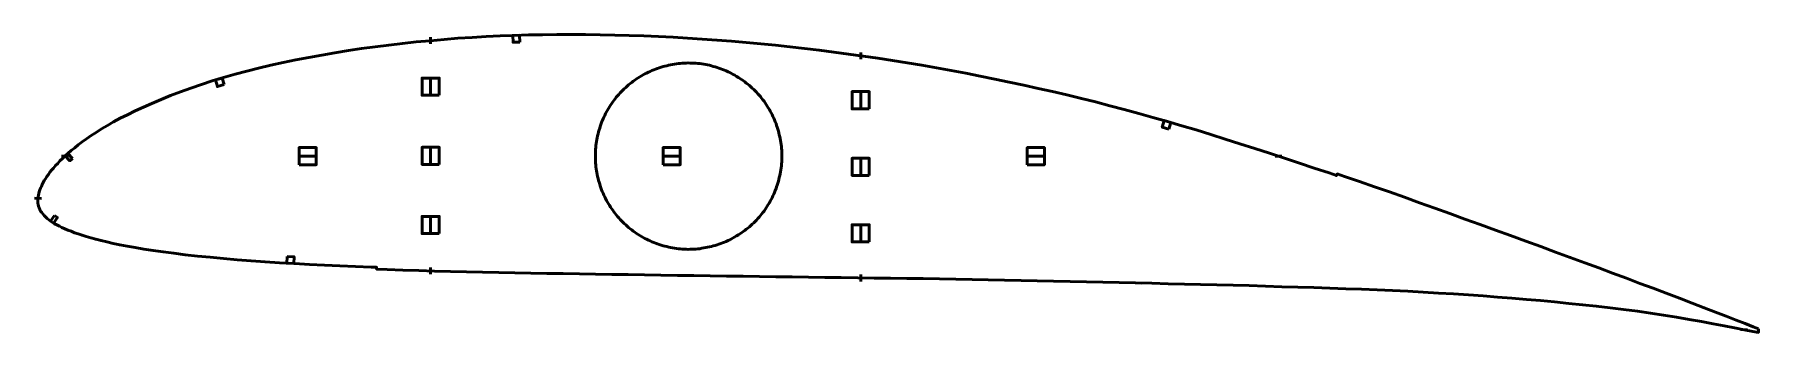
# Model space of a CAD drawing. Header units: metres. Extents: x -3 to 999, y -103 to 71.
import ezdxf

# ---------------------------------------------------------------- set-up
doc = ezdxf.new("R2010")
doc.units = ezdxf.units.M
doc.layers.add('Layer', color=1, linetype='Continuous', lineweight=50)

msp = doc.modelspace()

# ---------------------------------------------------------------- linework, layer by layer
at = {"layer": 'Layer'}
for p, q in [((226.8, 65.2), (226.8, 69.2)), ((476.8, 56.3), (476.8, 60.3)), ((376.8, 54.2), (376.8, 54.7)), ((226.8, 45.9), (226.8, 34.9)), ((476.8, 38), (476.8, 27)), ((16.2, 0), (12.2, 0)), ((160.8, 0), (149.8, 0)), ((226.8, 5.7), (226.8, -5.3)), ((322.6, 0), (322.1, 0)), ((372.4, 0), (361.4, 0)), ((431, 0), (431.5, 0)), ((476.8, -0.7), (476.8, -11.7)), ((584.1, 0), (573.1, 0)), ((717.7, 0), (721.7, 0)), ((0.5, -24.7), (-3.5, -24.4)), ((226.8, -34.5), (226.8, -45.5)), ((476.8, -39.4), (476.8, -50.4)), ((376.8, -54.2), (376.8, -54.7)), ((226.8, -64.7), (226.8, -68.7)), ((476.8, -68.8), (476.8, -72.8)), ((636.3, -73.6), (640.3, -73.9)), ((924.4, -72), (924.2, -72.4)), ((919.8, -88.6), (919.7, -89.1)), ((961.9, -86.1), (961.7, -86.6)), ((959.4, -94.6), (959.3, -95.1)), ((979.1, -98.2), (979, -98.7)), ((980.6, -93.3), (980.4, -93.7)), ((988.3, -100.7), (992.3, -101))]:
    msp.add_line(p, q, dxfattribs=at)
for points in [[(998.7, -100.4), (995.7, -99.2), (990.9, -97.3), (985.7, -95.3), (980, -93.1), (973.8, -90.7), (967.2, -88.1), (960.1, -85.4), (952.7, -82.6), (945.1, -79.7), (937.4, -76.8), (929.7, -74), (921.9, -71), (913.9, -68), (905.9, -65), (897.7, -62), (889.3, -58.9), (880.8, -55.8), (872.2, -52.6), (863.4, -49.4), (854.6, -46.2), (845.8, -43), (837, -39.8), (828.1, -36.6), (819.3, -33.4), (810.5, -30.2), (801.7, -27.1), (792.9, -23.9), (784.2, -20.8), (775.5, -17.8), (766.8, -14.8), (758.1, -11.8), (753.8, -10.3), (753.4, -11.3), (749.1, -9.8), (740.4, -6.9), (731.8, -4), (723.2, -1.1), (714.5, 1.7), (705.9, 4.5), (697.3, 7.2), (688.7, 9.9), (680.3, 12.6), (671.8, 15.2), (663.4, 17.7), (655.1, 20.1), (646.7, 22.5), (638.4, 24.8), (630, 27.1), (621.7, 29.3), (613.4, 31.5), (605.1, 33.5), (596.7, 35.6), (588.4, 37.5), (580, 39.4), (571.6, 41.3), (563.2, 43.1), (554.8, 44.8), (546.3, 46.5), (537.9, 48.2), (529.4, 49.7), (520.9, 51.3), (512.4, 52.8), (503.8, 54.2), (495.3, 55.6), (486.8, 56.9), (478.2, 58.1), (469.7, 59.3), (461.2, 60.5), (452.7, 61.6), (444.2, 62.6), (435.7, 63.6), (427.2, 64.5), (418.7, 65.3), (410.2, 66.1), (401.7, 66.8), (393.2, 67.5), (384.7, 68.1), (376.2, 68.6), (367.7, 69.1), (359.2, 69.5), (350.7, 69.9), (342.2, 70.2), (333.8, 70.4), (325.3, 70.6), (316.9, 70.7), (308.5, 70.7), (300.2, 70.7), (291.9, 70.6), (283.6, 70.5), (275.4, 70.2), (267.2, 69.9), (259, 69.5), (250.9, 69), (242.7, 68.5), (234.6, 67.8), (226.5, 67.1), (218.4, 66.4), (210.4, 65.5), (202.5, 64.6), (194.6, 63.6), (186.7, 62.5), (179, 61.4), (171.2, 60.1), (163.6, 58.8), (156, 57.4), (148.5, 56), (141.1, 54.4), (133.9, 52.8), (126.8, 51.2), (119.9, 49.4), (113.1, 47.6), (106.4, 45.7), (99.9, 43.7), (93.6, 41.6), (87.4, 39.5), (81.4, 37.4), (75.6, 35.2), (70.1, 32.9), (64.8, 30.7), (59.8, 28.5), (55, 26.3), (50.6, 24.1), (46.4, 22), (42.5, 19.9), (38.9, 17.8), (35.5, 15.8), (32.4, 13.8), (29.4, 12), (26.8, 10.1), (24.3, 8.4), (22, 6.6), (19.9, 4.9), (17.9, 3.3), (16, 1.7), (14.4, 0.2), (12.8, -1.3), (11.3, -2.8), (10, -4.2), (8.7, -5.5), (7.6, -6.9), (6.5, -8.2), (5.5, -9.4), (4.6, -10.7), (3.7, -11.9), (3, -13.1), (2.2, -14.2), (1.6, -15.3), (1, -16.5), (0.5, -17.6), (0, -18.6), (-0.4, -19.6), (-0.7, -20.7), (-1, -21.7), (-1.2, -22.7), (-1.4, -23.6), (-1.5, -24.6), (-1.6, -25.5), (-1.6, -26.4), (-1.5, -27.3), (-1.3, -28.2), (-1.1, -29.1), (-0.8, -30.1), (-0.4, -31), (0.1, -31.9), (0.7, -32.8), (1.3, -33.6), (2.1, -34.5), (2.9, -35.3), (3.8, -36.2), (4.8, -37), (5.8, -37.8), (7, -38.5), (8.2, -39.3), (9.6, -40), (11, -40.8), (12.5, -41.5), (14.2, -42.2), (15.9, -43), (17.8, -43.7), (19.8, -44.5), (21.9, -45.2), (24.2, -46), (26.6, -46.7), (29.3, -47.5), (32.1, -48.3), (35.2, -49.1), (38.6, -49.9), (42.2, -50.7), (46.1, -51.6), (50.3, -52.4), (55, -53.2), (60, -54), (65.5, -54.8), (71.3, -55.7), (77.6, -56.5), (84.2, -57.3), (91.3, -58.1), (98.7, -58.8), (106.4, -59.5), (114.3, -60.2), (122.4, -60.9), (130.6, -61.5), (139, -62), (147.6, -62.5), (156.3, -63), (165.1, -63.4), (174.1, -63.8), (183.2, -64.2), (192.3, -64.5), (195.4, -64.6), (195.4, -65.7), (201.5, -65.9), (210.7, -66.2), (219.9, -66.5), (229.1, -66.8), (238.4, -67.1), (247.7, -67.3), (257, -67.5), (266.4, -67.7), (275.7, -67.9), (285, -68.1), (294.4, -68.2), (303.8, -68.3), (313.3, -68.5), (322.7, -68.6), (332.2, -68.8), (341.7, -68.9), (351.2, -69), (360.7, -69.2), (370.3, -69.3), (379.8, -69.4), (389.3, -69.6), (398.8, -69.7), (408.4, -69.8), (417.9, -70), (427.4, -70.1), (437, -70.2), (446.5, -70.3), (456, -70.5), (465.5, -70.6), (475.1, -70.7), (484.6, -70.9), (494.1, -71), (503.6, -71.1), (513.1, -71.2), (522.6, -71.4), (532.1, -71.5), (541.6, -71.7), (551, -71.9), (560.5, -72.1), (570, -72.3), (579.4, -72.5), (588.9, -72.7), (598.5, -72.9), (608, -73.1), (617.5, -73.3), (627, -73.5), (636.5, -73.7), (646, -73.9), (655.5, -74.2), (665, -74.4), (674.4, -74.6), (683.9, -74.8), (693.3, -75.1), (702.7, -75.3), (712.2, -75.6), (721.6, -75.9), (731, -76.1), (740.3, -76.4), (749.5, -76.7), (758.8, -77.1), (767.9, -77.4), (777, -77.8), (786, -78.2), (794.9, -78.6), (803.8, -79.1), (812.7, -79.6), (821.5, -80.1), (830.1, -80.6), (838.6, -81.2), (847, -81.9), (855.4, -82.6), (863.8, -83.3), (872, -84), (880.2, -84.8), (888.4, -85.6), (896.5, -86.4), (904.4, -87.2), (912.4, -88.2), (920.3, -89.2), (928.3, -90.2), (936, -91.3), (943.5, -92.4), (951.1, -93.7), (958.4, -94.9), (965.6, -96.2), (972.3, -97.4), (978.8, -98.6), (984.8, -99.8), (990.4, -100.9), (995.5, -101.9), (998.7, -102.5)], [(431, 0), (431, 1.1), (430.9, 2.3), (430.9, 3.4), (430.8, 4.5), (430.7, 5.7), (430.5, 6.8), (430.4, 7.9), (430.2, 9.1), (430, 10.2), (429.8, 11.3), (429.5, 12.4), (429.3, 13.5), (429, 14.6), (428.6, 15.7), (428.3, 16.8), (427.9, 17.9), (427.6, 18.9), (427.1, 20), (426.7, 21.1), (426.3, 22.1), (425.8, 23.1), (425.3, 24.2), (424.8, 25.2), (424.2, 26.2), (423.7, 27.2), (423.1, 28.1), (422.5, 29.1), (421.9, 30.1), (421.2, 31), (420.6, 31.9), (419.9, 32.8), (419.2, 33.7), (418.5, 34.6), (417.7, 35.5), (417, 36.3), (416.2, 37.2), (415.4, 38), (414.6, 38.8), (413.8, 39.6), (412.9, 40.3), (412.1, 41.1), (411.2, 41.8), (410.3, 42.5), (409.4, 43.2), (408.5, 43.9), (407.6, 44.6), (406.6, 45.2), (405.7, 45.8), (404.7, 46.4), (403.7, 47), (402.7, 47.5), (401.7, 48.1), (400.7, 48.6), (399.7, 49.1), (398.6, 49.6), (397.6, 50), (396.5, 50.4), (395.5, 50.8), (394.4, 51.2), (393.3, 51.6), (392.2, 51.9), (391.1, 52.2), (390, 52.5), (388.9, 52.8), (387.8, 53), (386.7, 53.2), (385.6, 53.4), (384.4, 53.6), (383.3, 53.8), (382.2, 53.9), (381, 54), (379.9, 54.1), (378.8, 54.1), (377.6, 54.1), (376.5, 54.2), (375.4, 54.1), (374.2, 54.1), (373.1, 54), (371.9, 53.9), (370.8, 53.8), (369.7, 53.7), (368.6, 53.5), (367.4, 53.3), (366.3, 53.1), (365.2, 52.9), (364.1, 52.6), (363, 52.4), (361.9, 52.1), (360.8, 51.7), (359.7, 51.4), (358.6, 51), (357.6, 50.6), (356.5, 50.2), (355.4, 49.8), (354.4, 49.3), (353.4, 48.8), (352.3, 48.3), (351.3, 47.8), (350.3, 47.3), (349.4, 46.7), (348.4, 46.1), (347.4, 45.5), (346.5, 44.9), (345.5, 44.2), (344.6, 43.6), (343.7, 42.9), (342.8, 42.2), (341.9, 41.5), (341.1, 40.7), (340.2, 40), (339.4, 39.2), (338.6, 38.4), (337.8, 37.6), (337, 36.8), (336.2, 35.9), (335.5, 35.1), (334.7, 34.2), (334, 33.3), (333.3, 32.4), (332.7, 31.5), (332, 30.5), (331.4, 29.6), (330.8, 28.6), (330.2, 27.7), (329.6, 26.7), (329.1, 25.7), (328.5, 24.7), (328, 23.6), (327.5, 22.6), (327.1, 21.6), (326.6, 20.5), (326.2, 19.5), (325.8, 18.4), (325.4, 17.3), (325.1, 16.2), (324.7, 15.2), (324.4, 14.1), (324.2, 13), (323.9, 11.9), (323.7, 10.7), (323.4, 9.6), (323.3, 8.5), (323.1, 7.4), (322.9, 6.2), (322.8, 5.1), (322.7, 4), (322.7, 2.8), (322.6, 1.7), (322.6, 0.6), (322.6, -0.6), (322.6, -1.7), (322.7, -2.8), (322.7, -4), (322.8, -5.1), (322.9, -6.2), (323.1, -7.4), (323.3, -8.5), (323.4, -9.6), (323.7, -10.7), (323.9, -11.9), (324.2, -13), (324.4, -14.1), (324.7, -15.2), (325.1, -16.2), (325.4, -17.3), (325.8, -18.4), (326.2, -19.5), (326.6, -20.5), (327.1, -21.6), (327.5, -22.6), (328, -23.6), (328.5, -24.7), (329.1, -25.7), (329.6, -26.7), (330.2, -27.7), (330.8, -28.6), (331.4, -29.6), (332, -30.5), (332.7, -31.5), (333.3, -32.4), (334, -33.3), (334.7, -34.2), (335.5, -35.1), (336.2, -35.9), (337, -36.8), (337.8, -37.6), (338.6, -38.4), (339.4, -39.2), (340.2, -40), (341.1, -40.7), (341.9, -41.5), (342.8, -42.2), (343.7, -42.9), (344.6, -43.6), (345.5, -44.2), (346.5, -44.9), (347.4, -45.5), (348.4, -46.1), (349.4, -46.7), (350.3, -47.3), (351.3, -47.8), (352.3, -48.3), (353.4, -48.8), (354.4, -49.3), (355.4, -49.8), (356.5, -50.2), (357.6, -50.6), (358.6, -51), (359.7, -51.4), (360.8, -51.7), (361.9, -52.1), (363, -52.4), (364.1, -52.6), (365.2, -52.9), (366.3, -53.1), (367.4, -53.3), (368.6, -53.5), (369.7, -53.7), (370.8, -53.8), (371.9, -53.9), (373.1, -54), (374.2, -54.1), (375.4, -54.1), (376.5, -54.2), (377.6, -54.1), (378.8, -54.1), (379.9, -54.1), (381, -54), (382.2, -53.9), (383.3, -53.8), (384.4, -53.6), (385.6, -53.4), (386.7, -53.2), (387.8, -53), (388.9, -52.8), (390, -52.5), (391.1, -52.2), (392.2, -51.9), (393.3, -51.6), (394.4, -51.2), (395.5, -50.8), (396.5, -50.4), (397.6, -50), (398.6, -49.6), (399.7, -49.1), (400.7, -48.6), (401.7, -48.1), (402.7, -47.5), (403.7, -47), (404.7, -46.4), (405.7, -45.8), (406.6, -45.2), (407.6, -44.6), (408.5, -43.9), (409.4, -43.2), (410.3, -42.5), (411.2, -41.8), (412.1, -41.1), (412.9, -40.3), (413.8, -39.6), (414.6, -38.8), (415.4, -38), (416.2, -37.2), (417, -36.3), (417.7, -35.5), (418.5, -34.6), (419.2, -33.7), (419.9, -32.8), (420.6, -31.9), (421.2, -31), (421.9, -30.1), (422.5, -29.1), (423.1, -28.1), (423.7, -27.2), (424.2, -26.2), (424.8, -25.2), (425.3, -24.2), (425.8, -23.1), (426.3, -22.1), (426.7, -21.1), (427.1, -20), (427.6, -18.9), (427.9, -17.9), (428.3, -16.8), (428.6, -15.7), (429, -14.6), (429.3, -13.5), (429.5, -12.4), (429.8, -11.3), (430, -10.2), (430.2, -9.1), (430.4, -7.9), (430.5, -6.8), (430.7, -5.7), (430.8, -4.5), (430.9, -3.4), (430.9, -2.3), (431, -1.1), (431, 0)]]:
    msp.add_lwpolyline(points, close=True, dxfattribs=at)
for points in [[(278.7, 66.3), (274.7, 66.2), (274.5, 70.2), (278.5, 70.3), (278.7, 66.3)], [(106.7, 41.6), (102.9, 40.4), (101.7, 44.3), (105.6, 45.4), (106.7, 41.6)], [(231.8, 35.4), (221.8, 35.4), (221.8, 45.4), (231.8, 45.4), (231.8, 35.4)], [(481.8, 27.5), (471.8, 27.5), (471.8, 37.5), (481.8, 37.5), (481.8, 27.5)], [(655.9, 15.7), (652.1, 16.8), (653.2, 20.7), (657.1, 19.5), (655.9, 15.7)], [(18.6, -1.4), (17.1, -2.7), (14.4, 0.2), (15.9, 1.6), (18.6, -1.4)], [(150.3, -5), (150.3, 5), (160.3, 5), (160.3, -5), (150.3, -5)], [(231.8, -4.8), (221.8, -4.8), (221.8, 5.2), (231.8, 5.2), (231.8, -4.8)], [(361.9, -5), (361.9, 5), (371.9, 5), (371.9, -5), (361.9, -5)], [(573.6, -5), (573.6, 5), (583.6, 5), (583.6, -5), (573.6, -5)], [(481.8, -11.2), (471.8, -11.2), (471.8, -1.2), (481.8, -1.2), (481.8, -11.2)], [(8.1, -34.5), (9.8, -35.6), (7.6, -39), (5.9, -37.8), (8.1, -34.5)], [(231.8, -45), (221.8, -45), (221.8, -35), (231.8, -35), (231.8, -45)], [(481.8, -49.9), (471.8, -49.9), (471.8, -39.9), (481.8, -39.9), (481.8, -49.9)], [(143.4, -58.3), (147.4, -58.5), (147.2, -62.5), (143.2, -62.3), (143.4, -58.3)]]:
    msp.add_lwpolyline(points, dxfattribs=at)

doc.saveas('drawing.dxf')
